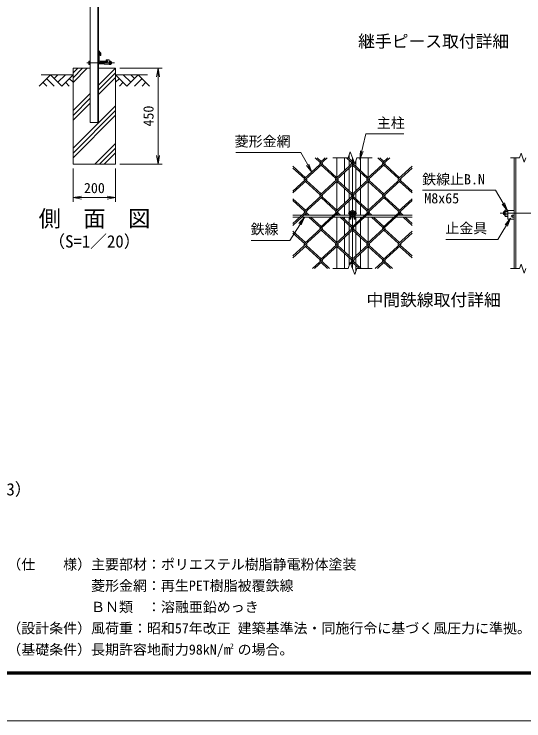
# Model space of a CAD drawing. Units: millimetres, scale not verified. Extents: x -4200 to 4200, y -2970 to 2970.
# Drawn here: x -300 to 2094, y -2970 to 348 of the extents above; entities that cross this region are included whole.
import ezdxf
from ezdxf.enums import TextEntityAlignment as Align

# ---------------------------------------------------------------- set-up
doc = ezdxf.new("R2010")
doc.units = ezdxf.units.MM
doc.header["$LTSCALE"] = 20
doc.linetypes.add('USER1', pattern=[50.8, 31.75, -6.35, 6.35, -6.35])
for name, color, linetype, lineweight in [('0-0_D-STR1', 1, 'Continuous', 18), ('0-1_D-BMK', 2, 'USER1', 13), ('0-2_D-STR-DIM', 7, 'Continuous', 9), ('0-3_D-STR3', 3, 'Continuous', 13), ('0-4_D-BGD', 7, 'Continuous', 9), ('0-5_D-STR4', 7, 'Continuous', 9), ('0-6_D-DCR-HCH', 7, 'Continuous', 9), ('0-7_D-STR-TXT', 7, 'Continuous', 9), ('0-8_0', 7, 'Continuous', 9), ('0-A_D-STR2', 7, 'Continuous', 9), ('0-B_D-TTL', 7, 'Continuous', 9)]:
    doc.layers.add(name, color=color, linetype=linetype, lineweight=lineweight)
doc.layers.add('0-9_D-TTL-TXT', color=7, linetype='Continuous')
doc.styles.add('ＭＳ ゴシック', font='')
doc.styles.get('ＭＳ ゴシック').set_extended_font_data('MS Gothic')

# ---------------------------------------------------------------- blocks, each defined once
blk = doc.blocks.new('_Open')
at = {"layer": '0-8_0'}
blk.add_line((-20, 3.33), (0, 0), dxfattribs=at)
blk.add_lwpolyline([(-20, -3.33), (0, 0), (-20, 0)], dxfattribs=at)

msp = doc.modelspace()

# ---------------------------------------------------------------- linework, layer by layer
at = {"layer": '0-0_D-STR1'}
for p, q in [((56.53, -161.02), (56.53, 1908.98)), ((93.03, -161.02), (93.03, 1908.98)), ((96.53, -161.02), (96.53, 1908.98)), ((106.53, 164.71), (96.53, 177.21)), ((97.53, 163.98), (96.53, 163.98)), ((96.53, 128.98), (96.53, 163.98)), ((99.53, 131.48), (99.53, 161.98)), ((103.53, 153.71), (103.53, 163.59)), ((103.53, 153.71), (106.53, 153.71)), ((106.53, 153.71), (106.53, 164.71)), ((136.53, 123.98), (101.53, 123.98)), ((134.53, 126.98), (104.03, 126.98)), ((136.53, 124.98), (136.53, 123.98)), ((96.53, -161.02), (56.53, -161.02)), ((1215.93, -419.03), (1215.93, -326.38)), ((1250.93, -386.96), (1250.93, -326.38)), ((1273.93, -311.21), (1273.93, -329.72)), ((1326.93, -386.96), (1326.93, -326.38)), ((1361.93, -419.03), (1361.93, -326.38)), ((2048.25, -846.38), (2048.25, -326.38)), ((2056.25, -846.38), (2056.25, -326.38)), ((1273.93, -338.4), (1273.93, -365.89)), ((1303.93, -341.55), (1303.93, -365.89)), ((1250.93, -461.12), (1250.93, -395.64)), ((1273.93, -374.57), (1273.93, -482.2)), ((1303.93, -374.57), (1303.93, -482.2)), ((1326.93, -461.12), (1326.93, -395.64)), ((1215.93, -571.51), (1215.93, -437.73)), ((1361.93, -571.51), (1361.93, -437.73)), ((1250.93, -539.44), (1250.93, -469.8)), ((1273.93, -490.88), (1273.93, -518.37)), ((1303.93, -490.88), (1303.93, -518.37)), ((1326.93, -539.44), (1326.93, -469.8)), ((1273.93, -527.05), (1273.93, -596.38)), ((1303.93, -527.05), (1303.93, -596.38)), ((1250.93, -596.38), (1250.93, -548.12)), ((1326.93, -596.38), (1326.93, -548.12)), ((1215.93, -596.38), (1215.93, -590.21)), ((1361.93, -596.38), (1361.93, -590.21)), ((1215.93, -723.99), (1215.93, -604.38)), ((1250.93, -613.6), (1250.93, -604.38)), ((1250.93, -691.92), (1250.93, -622.28)), ((1273.93, -604.38), (1273.93, -634.67)), ((1303.93, -604.38), (1303.93, -634.67)), ((1326.93, -613.6), (1326.93, -604.38)), ((1326.93, -691.92), (1326.93, -622.28)), ((1361.93, -723.99), (1361.93, -604.38)), ((1273.93, -643.35), (1273.93, -670.84)), ((1303.93, -643.35), (1303.93, -670.84)), ((1273.93, -679.53), (1273.93, -787.15)), ((1303.93, -679.53), (1303.93, -787.15)), ((1250.93, -766.08), (1250.93, -700.6)), ((1326.93, -766.08), (1326.93, -700.6)), ((1215.93, -846.38), (1215.93, -742.69)), ((1361.93, -846.38), (1361.93, -742.69)), ((1250.93, -846.38), (1250.93, -774.76)), ((1273.93, -795.83), (1273.93, -831.21)), ((1303.93, -795.83), (1303.93, -823.32)), ((1326.93, -844.4), (1326.93, -774.76)), ((1303.93, -832), (1303.93, -861.55))]:
    msp.add_line(p, q, dxfattribs=at)
msp.add_lwpolyline([(103.53, 163.59), (96.53, 172.64), (96.53, 177.21)], dxfattribs=at)
for centre, radius, start, end in [((97.53, 161.98), 2, 0, 90), ((101.53, 128.98), 5, 180, 270), ((104.03, 131.48), 4.5, 180, 270), ((134.53, 124.98), 2, 0, 90)]:
    msp.add_arc(centre, radius, start, end, dxfattribs=at)
at = {"layer": '0-1_D-BMK'}
for p, q in [((170.76, 119.48), (41.53, 119.48)), ((1288.93, -326.38), (1288.93, -846.38)), ((1308.93, -586.38), (1268.93, -586.38)), ((1982.25, -586.38), (2158.25, -586.38))]:
    msp.add_line(p, q, dxfattribs=at)
at = {"layer": '0-2_D-STR-DIM'}
for p, q in [((196.53, 93.98), (395.54, 93.98)), ((375.54, -316.02), (375.54, 53.98)), ((1268.41, -326.38), (1196.93, -326.38)), ((1380.93, -326.38), (1309.46, -326.38)), ((2031.75, -326.38), (2072.85, -326.38)), ((196.53, -356.02), (395.54, -356.02)), ((-23.47, -376.02), (-23.47, -533.34)), ((176.53, -376.02), (176.53, -533.34)), ((16.53, -513.34), (136.53, -513.34)), ((1268.41, -846.38), (1196.93, -846.38)), ((1380.93, -846.38), (1309.46, -846.38)), ((2031.75, -846.38), (2072.85, -846.38))]:
    msp.add_line(p, q, dxfattribs=at)
for points in [[(1268.41, -326.38), (1278.67, -298.19), (1299.2, -354.57), (1309.46, -326.38)], [(2103.64, -326.38), (2095.94, -347.52), (2080.55, -305.23), (2072.85, -326.38)], [(1268.41, -846.38), (1278.67, -818.19), (1299.2, -874.57), (1309.46, -846.38)], [(2103.64, -846.38), (2095.94, -867.52), (2080.55, -825.23), (2072.85, -846.38)]]:
    msp.add_lwpolyline(points, dxfattribs=at)
at = {"layer": '0-3_D-STR3'}
for p, q in [((146.78, 133.48), (131.78, 133.48)), ((131.78, 128.48), (131.78, 133.48)), ((146.78, 113.48), (146.78, 133.48)), ((51.23, 125.78), (51.92, 126.99)), ((51.23, 113.18), (51.23, 125.78)), ((51.23, 113.18), (51.92, 111.97)), ((56.53, 126.99), (51.92, 126.99)), ((56.53, 123.23), (51.92, 123.23)), ((56.53, 115.73), (51.92, 115.73)), ((56.53, 111.97), (51.92, 111.97)), ((56.53, 111.97), (56.53, 126.99)), ((96.53, 123.48), (121.78, 123.48)), ((96.53, 122.73), (121.78, 122.73)), ((96.53, 116.23), (121.78, 116.23)), ((96.53, 115.48), (121.78, 115.48)), ((136.53, 123.98), (121.78, 123.98)), ((121.78, 113.48), (121.78, 123.98)), ((146.78, 113.48), (121.78, 113.48)), ((136.53, 128.48), (131.78, 128.48)), ((146.78, 113.25), (146.78, 125.59)), ((146.78, 113.25), (146.78, 125.59)), ((147.78, 127.58), (152.28, 127.58)), ((152.28, 123.53), (147.78, 123.53)), ((152.28, 115.43), (147.78, 115.43)), ((147.78, 111.38), (152.28, 111.38)), ((153.28, 113.25), (153.28, 125.59)), ((153.28, 113.25), (153.28, 125.59)), ((1050.82, -596.38), (1008.93, -596.38)), ((1198.27, -596.38), (1060.29, -596.38)), ((1276.43, -596.38), (1207.75, -596.38)), ((1288.93, -571.37), (1275.93, -578.87)), ((1275.93, -578.87), (1275.93, -593.88)), ((1275.93, -593.88), (1288.93, -601.39)), ((1276.43, -594.17), (1276.43, -614.38)), ((1280.43, -596.48), (1280.43, -614.38)), ((1301.93, -578.87), (1288.93, -571.37)), ((1288.93, -601.39), (1301.93, -593.88)), ((1297.43, -596.48), (1297.43, -614.38)), ((1301.43, -594.17), (1301.43, -614.38)), ((1345.73, -596.38), (1301.43, -596.38)), ((1301.93, -593.88), (1301.93, -578.87)), ((1493.18, -596.38), (1355.2, -596.38)), ((1568.93, -596.38), (1502.66, -596.38)), ((2000.65, -578.38), (1998.25, -580.78)), ((1998.25, -580.78), (1998.25, -591.98)), ((2000.65, -594.38), (1998.25, -591.98)), ((2000.65, -578.38), (2000.65, -594.38)), ((2005.25, -578.38), (2000.65, -578.38)), ((2005.25, -594.38), (2000.65, -594.38)), ((2006.7, -571.37), (2005.25, -573.88)), ((2005.25, -598.88), (2005.25, -573.88)), ((2018.25, -571.37), (2006.7, -571.37)), ((2018.25, -578.87), (2006.7, -578.87)), ((2018.25, -593.88), (2006.7, -593.88)), ((2018.25, -601.39), (2018.25, -571.37)), ((2018.25, -574.38), (2048.25, -574.38)), ((2018.25, -574.38), (2018.25, -614.38)), ((2038.75, -595.38), (2048.25, -595.38)), ((1042.09, -604.38), (1008.93, -604.38)), ((1189.54, -604.38), (1051.56, -604.38)), ((1276.43, -604.38), (1199.02, -604.38)), ((1276.43, -614.38), (1280.43, -614.38)), ((1297.43, -604.38), (1280.43, -604.38)), ((1297.43, -614.38), (1301.43, -614.38)), ((1337, -604.38), (1301.43, -604.38)), ((1484.45, -604.38), (1346.47, -604.38)), ((1568.93, -604.38), (1493.93, -604.38)), ((2006.7, -601.39), (2005.25, -598.88)), ((2018.25, -601.39), (2006.7, -601.39)), ((2018.25, -614.38), (2048.25, -614.38)), ((2038.75, -604.38), (2048.25, -604.38)), ((2048.25, -604.38), (2048.25, -614.38))]:
    msp.add_line(p, q, dxfattribs=at)
for centre, radius in [((1288.93, -586.38), 12.5), ((1288.93, -586.38), 8), ((1288.93, -586.38), 5.6), ((2044.25, -600.38), 4)]:
    msp.add_circle(centre, radius, dxfattribs=at)
for centre, radius, start, end in [((63.76, 119.48), 12.42, 162.4121, 197.5879), ((54.67, 125.11), 3.32, 145.61585, 214.38415), ((54.67, 113.85), 3.32, 145.61585, 214.38415), ((136.53, 126.23), 2.25, 270, 90), ((149.33, 125.55), 2.55, 127.42505, 232.57495), ((155.48, 119.48), 8.7, 152.26063, 207.73937), ((149.32, 113.4), 2.54, 127.21089, 232.78911), ((150.73, 125.55), 2.55, 307.42505, 52.57495), ((144.58, 119.48), 8.7, 332.26063, 27.73937), ((150.74, 113.4), 2.54, 307.21089, 52.78911), ((153.65, 112.53), 0.5, 97.16806, 170.16084), ((153.65, 126.42), 0.5, 196.57981, 262.83194), ((152.78, 119.48), 6.5, 277.16806, 82.83194), ((2030.37, -586.38), 24.84, 162.4121, 197.5879), ((2012.18, -575.12), 6.64, 145.61586, 214.38414), ((2012.18, -597.64), 6.64, 145.61584, 214.38415), ((2038.75, -599.88), 4.5, 90, 270)]:
    msp.add_arc(centre, radius, start, end, dxfattribs=at)
at = {"layer": '0-4_D-BGD'}
for p, q in [((-173.47, 63.98), (-23.47, 63.98)), ((326.53, 63.98), (176.53, 63.98))]:
    msp.add_line(p, q, dxfattribs=at)
at = {"layer": '0-5_D-STR4'}
for p, q in [((-23.47, 93.98), (-23.47, -356.02)), ((56.53, 93.98), (-23.47, 93.98)), ((176.53, 93.98), (96.53, 93.98)), ((176.53, 93.98), (176.53, -356.02)), ((176.53, -356.02), (-23.47, -356.02))]:
    msp.add_line(p, q, dxfattribs=at)
at = {"layer": '0-6_D-DCR-HCH'}
for p, q in [((-23.47, 27.71), (42.8, 93.98)), ((-23.47, 49.8), (20.7, 93.98)), ((-23.47, 71.9), (-1.39, 93.98)), ((96.53, 15.12), (175.38, 93.98)), ((96.53, -6.97), (176.53, 73.03)), ((-129.9, 63.98), (-183.11, 10.77)), ((-147.63, 46.24), (-112, 10.77)), ((-129.9, 63.98), (-76.68, 10.77)), ((-112.16, 46.24), (-94.42, 63.98)), ((-94.42, 28.5), (-58.95, 63.98)), ((-76.68, 10.77), (-23.47, 63.98)), ((-41.21, 46.24), (-23.47, 28.59)), ((96.53, -29.07), (176.53, 50.93)), ((229.74, 10.77), (176.53, 63.98)), ((194.27, 46.24), (176.53, 28.59)), ((247.48, 28.5), (212, 63.98)), ((282.95, 63.98), (229.74, 10.77)), ((265.31, 46.15), (247.48, 63.98)), ((300.69, 46.24), (265.05, 10.77)), ((282.95, 63.98), (336.16, 10.77)), ((-165.37, 28.5), (-147.55, 10.77)), ((-58.95, 28.5), (-41.13, 10.77)), ((212, 28.5), (194.18, 10.77)), ((318.43, 28.5), (300.61, 10.77)), ((-23.47, -104.88), (56.53, -24.88)), ((-23.47, -126.97), (56.53, -46.97)), ((-23.47, -149.07), (56.53, -69.07)), ((-23.47, -281.65), (176.53, -81.65)), ((-23.47, -303.75), (176.53, -103.75)), ((-23.47, -325.85), (176.53, -125.85)), ((78.94, -356.02), (176.53, -258.43)), ((101.03, -356.02), (176.53, -280.53)), ((123.13, -356.02), (176.53, -302.62))]:
    msp.add_line(p, q, dxfattribs=at)
at = {"layer": '0-7_D-STR-TXT'}
for points in [[(1529.65, -214.5), (1352.33, -214.5), (1323.53, -332.54)], [(740.39, -301.77), (1045.88, -301.77), (1097.57, -392.71)], [(1618.4, -478.45), (1961.2, -478.45), (2016.82, -573.35)], [(813.12, -714.35), (993.99, -714.35), (1062.89, -606.06)], [(1728.1, -709.69), (1971.92, -709.69), (2030.8, -611.49)]]:
    msp.add_lwpolyline(points, dxfattribs=at)
at = {"layer": '0-A_D-STR2'}
for p, q in [((1169.6, -326.38), (1063.01, -424.04)), ((1136.74, -347.8), (1113.36, -326.38)), ((1141.48, -343.46), (1122.84, -326.38)), ((1160.36, -326.38), (1136.86, -347.91)), ((1284.2, -347.8), (1260.82, -326.38)), ((1288.93, -343.46), (1268.88, -325.09)), ((1464.51, -326.38), (1357.93, -424.04)), ((1431.65, -347.8), (1408.27, -326.38)), ((1436.39, -343.46), (1417.75, -326.38)), ((1455.03, -326.38), (1431.65, -347.8)), ((1146.22, -356.48), (1008.93, -482.28)), ((1293.67, -356.48), (1136.74, -500.28)), ((1210.47, -424.04), (1141.48, -360.82)), ((1215.21, -419.7), (1146.22, -356.48)), ((1295.97, -345.7), (1210.47, -424.04)), ((1293.6, -339.19), (1284.2, -347.8)), ((1441.13, -356.48), (1284.2, -500.28)), ((1357.93, -424.04), (1288.93, -360.82)), ((1362.66, -419.7), (1293.67, -356.48)), ((1505.38, -424.04), (1436.39, -360.82)), ((1510.12, -419.7), (1441.13, -356.48)), ((1067.75, -419.7), (1008.93, -365.8)), ((1063.01, -424.04), (1008.93, -374.49)), ((1568.93, -374.49), (1431.65, -500.28)), ((1568.93, -365.8), (1505.38, -424.04)), ((1072.49, -432.72), (1008.93, -490.96)), ((1219.94, -432.72), (1063.01, -576.52)), ((1136.74, -500.28), (1067.75, -437.06)), ((1141.48, -495.94), (1072.49, -432.72)), ((1367.4, -432.72), (1210.47, -576.52)), ((1284.2, -500.28), (1215.21, -437.06)), ((1288.93, -495.94), (1219.94, -432.72)), ((1514.85, -432.72), (1357.93, -576.52)), ((1431.65, -500.28), (1363.08, -437.44)), ((1436.39, -495.94), (1367.4, -432.72)), ((1568.93, -490.96), (1510.12, -437.06)), ((1568.93, -482.28), (1514.85, -432.72)), ((1146.22, -508.96), (1008.93, -634.76)), ((1067.75, -572.18), (1008.93, -518.28)), ((1063.01, -576.52), (1008.93, -526.96)), ((1293.67, -508.96), (1136.74, -652.76)), ((1210.47, -576.52), (1141.48, -513.3)), ((1215.21, -572.18), (1146.22, -508.96)), ((1441.13, -508.96), (1284.2, -652.76)), ((1357.93, -576.52), (1288.93, -513.3)), ((1362.66, -572.18), (1293.67, -508.96)), ((1568.93, -526.96), (1431.65, -652.76)), ((1505.38, -576.52), (1436.39, -513.3)), ((1510.12, -572.18), (1441.13, -508.96)), ((1568.93, -518.28), (1505.38, -576.52)), ((1072.49, -585.2), (1008.93, -643.44)), ((1219.94, -585.2), (1063.01, -729)), ((1075.21, -596.38), (1067.75, -589.54)), ((1084.68, -596.38), (1072.49, -585.2)), ((1367.4, -585.2), (1210.47, -729)), ((1222.67, -596.38), (1215.21, -589.54)), ((1232.14, -596.38), (1219.94, -585.2)), ((1514.85, -585.2), (1357.93, -729)), ((1370.12, -596.38), (1362.66, -589.54)), ((1379.6, -596.38), (1367.4, -585.2)), ((1517.58, -596.38), (1510.12, -589.54)), ((1527.05, -596.38), (1514.85, -585.2)), ((1136.74, -652.76), (1083.94, -604.38)), ((1141.48, -648.42), (1093.42, -604.38)), ((1284.2, -652.76), (1231.4, -604.38)), ((1288.93, -648.42), (1240.87, -604.38)), ((1431.65, -652.76), (1378.85, -604.38)), ((1436.39, -648.42), (1388.33, -604.38)), ((1568.93, -643.44), (1526.31, -604.38)), ((1568.93, -634.76), (1535.78, -604.38)), ((1146.22, -661.44), (1008.93, -787.24)), ((1293.67, -661.44), (1136.74, -805.24)), ((1215.21, -724.66), (1146.22, -661.44)), ((1441.13, -661.44), (1284.2, -805.24)), ((1362.66, -724.66), (1293.67, -661.44)), ((1510.12, -724.66), (1441.13, -661.44)), ((1067.75, -724.66), (1008.93, -670.76)), ((1063.01, -729), (1008.93, -679.44)), ((1210.47, -729), (1141.48, -665.78)), ((1357.93, -729), (1288.93, -665.78)), ((1568.93, -679.44), (1431.65, -805.24)), ((1505.38, -729), (1436.39, -665.78)), ((1568.93, -670.76), (1505.38, -729)), ((1072.49, -737.68), (1008.93, -795.92)), ((1136.74, -805.24), (1067.75, -742.02)), ((1141.48, -800.9), (1072.49, -737.68)), ((1219.94, -737.68), (1101.32, -846.38)), ((1284.2, -805.24), (1215.21, -742.02)), ((1288.93, -800.9), (1219.94, -737.68)), ((1367.4, -737.68), (1278.89, -818.78)), ((1431.65, -805.24), (1362.66, -742.02)), ((1436.39, -800.9), (1367.4, -737.68)), ((1514.85, -737.68), (1396.23, -846.38)), ((1568.93, -795.92), (1510.12, -742.02)), ((1568.93, -787.24), (1514.85, -737.68)), ((1146.22, -813.92), (1110.79, -846.38)), ((1172.16, -846.38), (1141.48, -818.26)), ((1181.64, -846.38), (1146.22, -813.92)), ((1293.67, -813.92), (1281.26, -825.29)), ((1319.62, -846.38), (1288.93, -818.26)), ((1329.09, -846.38), (1293.67, -813.92)), ((1441.13, -813.92), (1405.71, -846.38)), ((1467.07, -846.38), (1436.39, -818.26)), ((1476.55, -846.38), (1441.13, -813.92))]:
    msp.add_line(p, q, dxfattribs=at)
for centre, start, end in [((1141.59, -352.26), 137.5, 222.5), ((1141.59, -352.26), 317.5, 42.5), ((1289.04, -352.26), 137.5, 222.5), ((1289.04, -352.26), 317.5, 42.5), ((1436.5, -352.26), 137.5, 222.5), ((1436.5, -352.26), 317.5, 42.5), ((1067.75, -428.38), 137.5, 222.5), ((1067.75, -428.38), 317.5, 42.5), ((1215.21, -428.38), 137.5, 222.5), ((1215.21, -428.38), 317.5, 42.5), ((1362.66, -428.38), 137.5, 222.5), ((1362.66, -428.38), 317.5, 42.5), ((1510.22, -428.5), 137.5, 222.5), ((1510.22, -428.5), 317.5, 42.5), ((1141.47, -504.63), 137.5, 222.5), ((1141.47, -504.63), 317.5, 42.5), ((1288.92, -504.63), 137.5, 222.5), ((1288.92, -504.63), 317.5, 42.5), ((1436.38, -504.63), 137.5, 222.5), ((1436.38, -504.63), 317.5, 42.5), ((1067.75, -580.86), 137.5, 222.5), ((1067.75, -580.86), 317.5, 42.5), ((1215.21, -580.86), 137.5, 222.5), ((1215.21, -580.86), 317.5, 42.5), ((1362.66, -580.86), 137.5, 222.5), ((1362.66, -580.86), 317.5, 42.5), ((1510.22, -580.98), 137.5, 222.5), ((1510.22, -580.98), 317.5, 42.5), ((1141.47, -657.11), 137.5, 222.5), ((1141.47, -657.11), 317.5, 42.5), ((1289.05, -657.21), 137.5, 222.5), ((1289.05, -657.21), 317.5, 42.5), ((1436.51, -657.21), 137.5, 222.5), ((1436.51, -657.21), 317.5, 42.5), ((1067.87, -733.45), 137.5, 222.5), ((1067.87, -733.45), 317.5, 42.5), ((1215.33, -733.45), 137.5, 222.5), ((1215.33, -733.45), 317.5, 42.5), ((1362.78, -733.45), 137.5, 222.5), ((1362.78, -733.45), 317.5, 42.5), ((1510.34, -733.57), 137.5, 222.5), ((1510.34, -733.57), 317.5, 42.5), ((1141.47, -809.59), 137.5, 222.5), ((1141.47, -809.59), 317.5, 42.5), ((1289.05, -809.69), 137.5, 222.5), ((1289.05, -809.69), 317.5, 42.5), ((1436.51, -809.69), 137.5, 222.5), ((1436.51, -809.69), 317.5, 42.5)]:
    msp.add_arc(centre, 6.42, start, end, dxfattribs=at)
at = {"layer": '0-B_D-TTL', "color": 2, "lineweight": 18}
msp.add_lwpolyline([(-4200, 2970), (4200, 2970), (4200, -2970), (-4200, -2970)], close=True, dxfattribs=at)
at = {"layer": '0-B_D-TTL'}
for points in [[(-3930, 2750), (3930, 2750), (3930, -2750), (-3930, -2750)], [(-3927.5, 2747.5), (3927.5, 2747.5), (3927.5, -2747.5), (-3927.5, -2747.5)], [(-3925, 2745), (3925, 2745), (3925, -2745), (-3925, -2745)], [(-3922.5, 2742.5), (3922.5, 2742.5), (3922.5, -2742.5), (-3922.5, -2742.5)], [(-3920, 2740), (3920, 2740), (3920, -2740), (-3920, -2740)]]:
    msp.add_lwpolyline(points, close=True, dxfattribs=at)

# ---------------------------------------------------------------- block references
at = {"layer": '0-2_D-STR-DIM', "xscale": 2, "yscale": 2}
for p, rotation in [((375.54, 93.98), 90), ((375.54, -356.02), 270), ((-23.47, -513.34), 180)]:
    msp.add_blockref('_Open', p, dxfattribs=dict(at, rotation=rotation))
msp.add_blockref('_Open', (176.53, -513.34), dxfattribs=at)
at = {"layer": '0-7_D-STR-TXT', "xscale": 2, "yscale": 2}
for p, rotation in [((1323.05, -334.48), 256.28935), ((1098.56, -394.45), 299.61327), ((2017.83, -575.07), 300.37182), ((1063.96, -604.38), 57.53248), ((2031.82, -609.78), 59.05204)]:
    msp.add_blockref('_Open', p, dxfattribs=dict(at, rotation=rotation))

# ---------------------------------------------------------------- texts
at = {"layer": '0-2_D-STR-DIM', "style": 'ＭＳ ゴシック'}
msp.add_text('450', height=48.09, rotation=90, dxfattribs=at).set_placement((368.79, -179.52), align=Align.BOTTOM_LEFT)
msp.add_text('200', height=48.09, dxfattribs=at).set_placement((27.53, -506.59), align=Align.BOTTOM_LEFT)
at = {"layer": '0-7_D-STR-TXT', "style": 'ＭＳ ゴシック'}
for s, p in [('主柱', (1403.25, -200.77)), ('菱形金網', (735.57, -287.53)), ('鉄線止B.N', (1616.11, -465.61)), ('M8x65', (1626.3, -554.65)), ('鉄線', (810.83, -699.99)), ('止金具', (1724.8, -695.45))]:
    msp.add_text(s, height=48.09, dxfattribs=at).set_placement(p, align=Align.BOTTOM_LEFT)
at = {"layer": '0-9_D-TTL-TXT', "style": 'ＭＳ ゴシック'}
for s, height, p in [('継手ピース取付詳細', 57.77, (1315.73, 174.49)), ('側\u3000面\u3000図', 76.98, (-185.23, -672.96)), ('（S=1／20）', 57.77, (-139.75, -764.94)), ('中間鉄線取付詳細', 57.77, (1354.71, -1039.29)), ('胴縁断面図（R付L40x40x3）', 57.77, (-1202.53, -1928.85)), ('（仕\u3000\u3000様）主要部材：ポリエステル樹脂静電粉体塗装', 48.09, (-332.45, -2273.6)), ('\u3000\u3000\u3000\u3000\u3000\u3000菱形金網：再生PET樹脂被覆鉄線', 48.09, (-332.45, -2373.6)), ('\u3000\u3000\u3000\u3000\u3000\u3000ＢＮ類\u3000：溶融亜鉛めっき', 48.09, (-332.45, -2473.6)), ('（設計条件）風荷重：昭和57年改正 建築基準法・同施行令に基づく風圧力に準拠。', 48.09, (-332.45, -2573.6)), ('（基礎条件）長期許容地耐力98kN/m の場合。', 48.09, (-332.45, -2673.6)), ('2', 24.05, (713.02, -2637.79))]:
    msp.add_text(s, height=height, dxfattribs=at).set_placement(p, align=Align.BOTTOM_LEFT)

doc.saveas('drawing.dxf')
